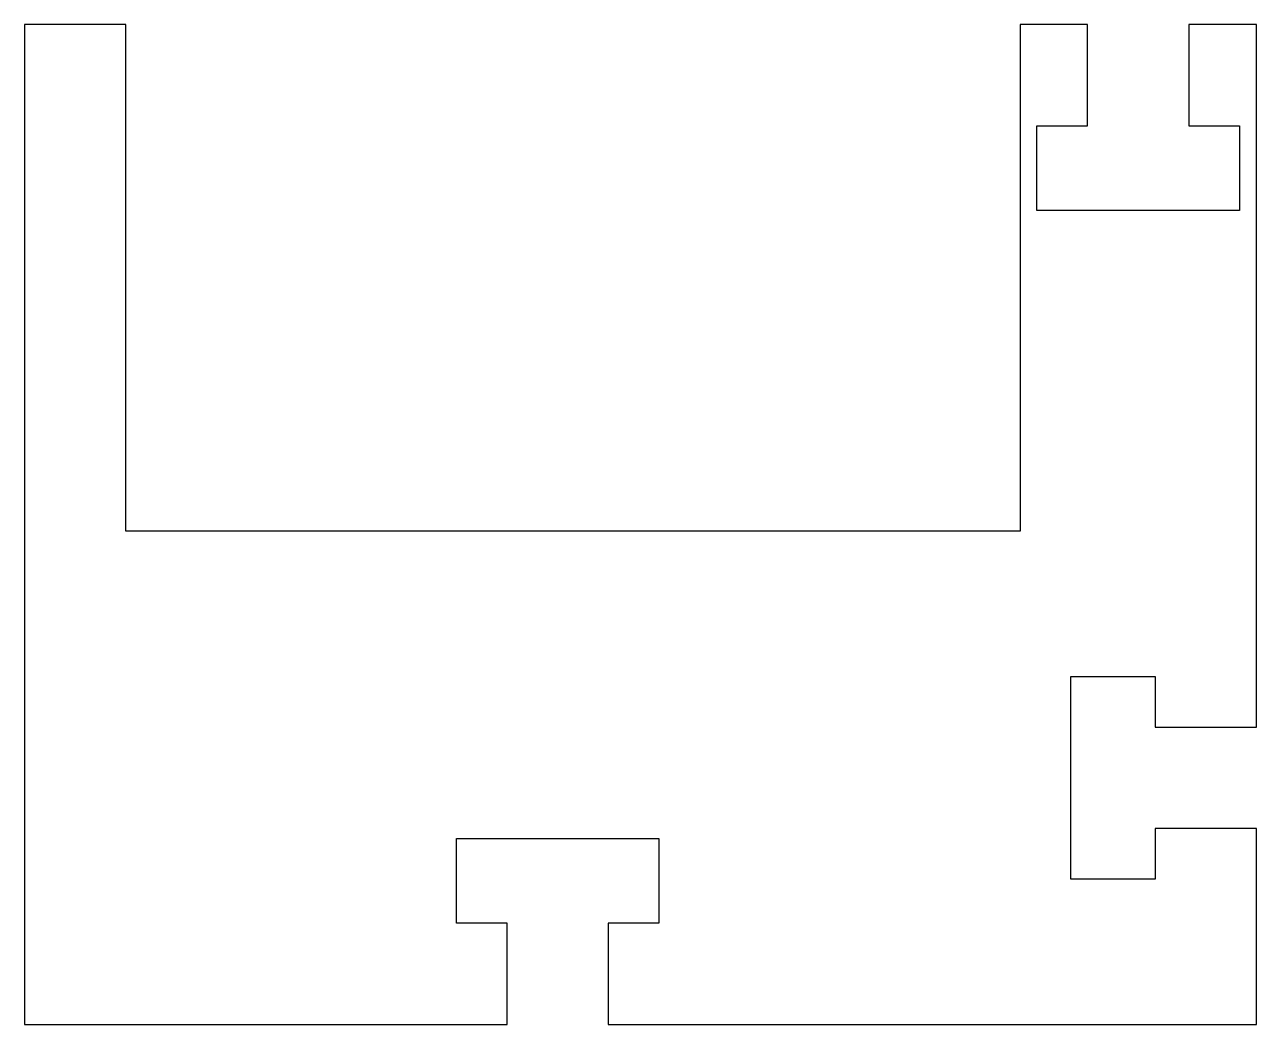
# Model space of a CAD drawing. Header units: millimetres. Extents: x -18.2 to 18.2, y -29.6 to 0.
import ezdxf

# ---------------------------------------------------------------- set-up
doc = ezdxf.new("R2010")
doc.units = ezdxf.units.MM
doc.layers.get('0').update_dxf_attribs({"linetype": 'CONTINUOUS'})

msp = doc.modelspace()

# ---------------------------------------------------------------- linework, layer by layer
msp.add_lwpolyline([(-3.954, -29.6), (-3.954, -26.6), (-5.454, -26.6), (-5.454, -24.1), (0.546, -24.1), (0.546, -26.6), (-0.954, -26.6), (-0.954, -29.6), (18.246, -29.6), (18.246, -23.8), (15.246, -23.8), (15.246, -25.3), (12.746, -25.3), (12.746, -19.3), (15.246, -19.3), (15.246, -20.8), (18.246, -20.8), (18.246, 0), (16.246, 0), (16.246, -3), (17.746, -3), (17.746, -5.5), (11.746, -5.5), (11.746, -3), (13.246, -3), (13.246, 0), (11.246, 0), (11.246, -15), (-15.246, -15), (-15.246, 0), (-18.246, 0), (-18.246, -29.6)], close=True)

doc.saveas('drawing.dxf')
